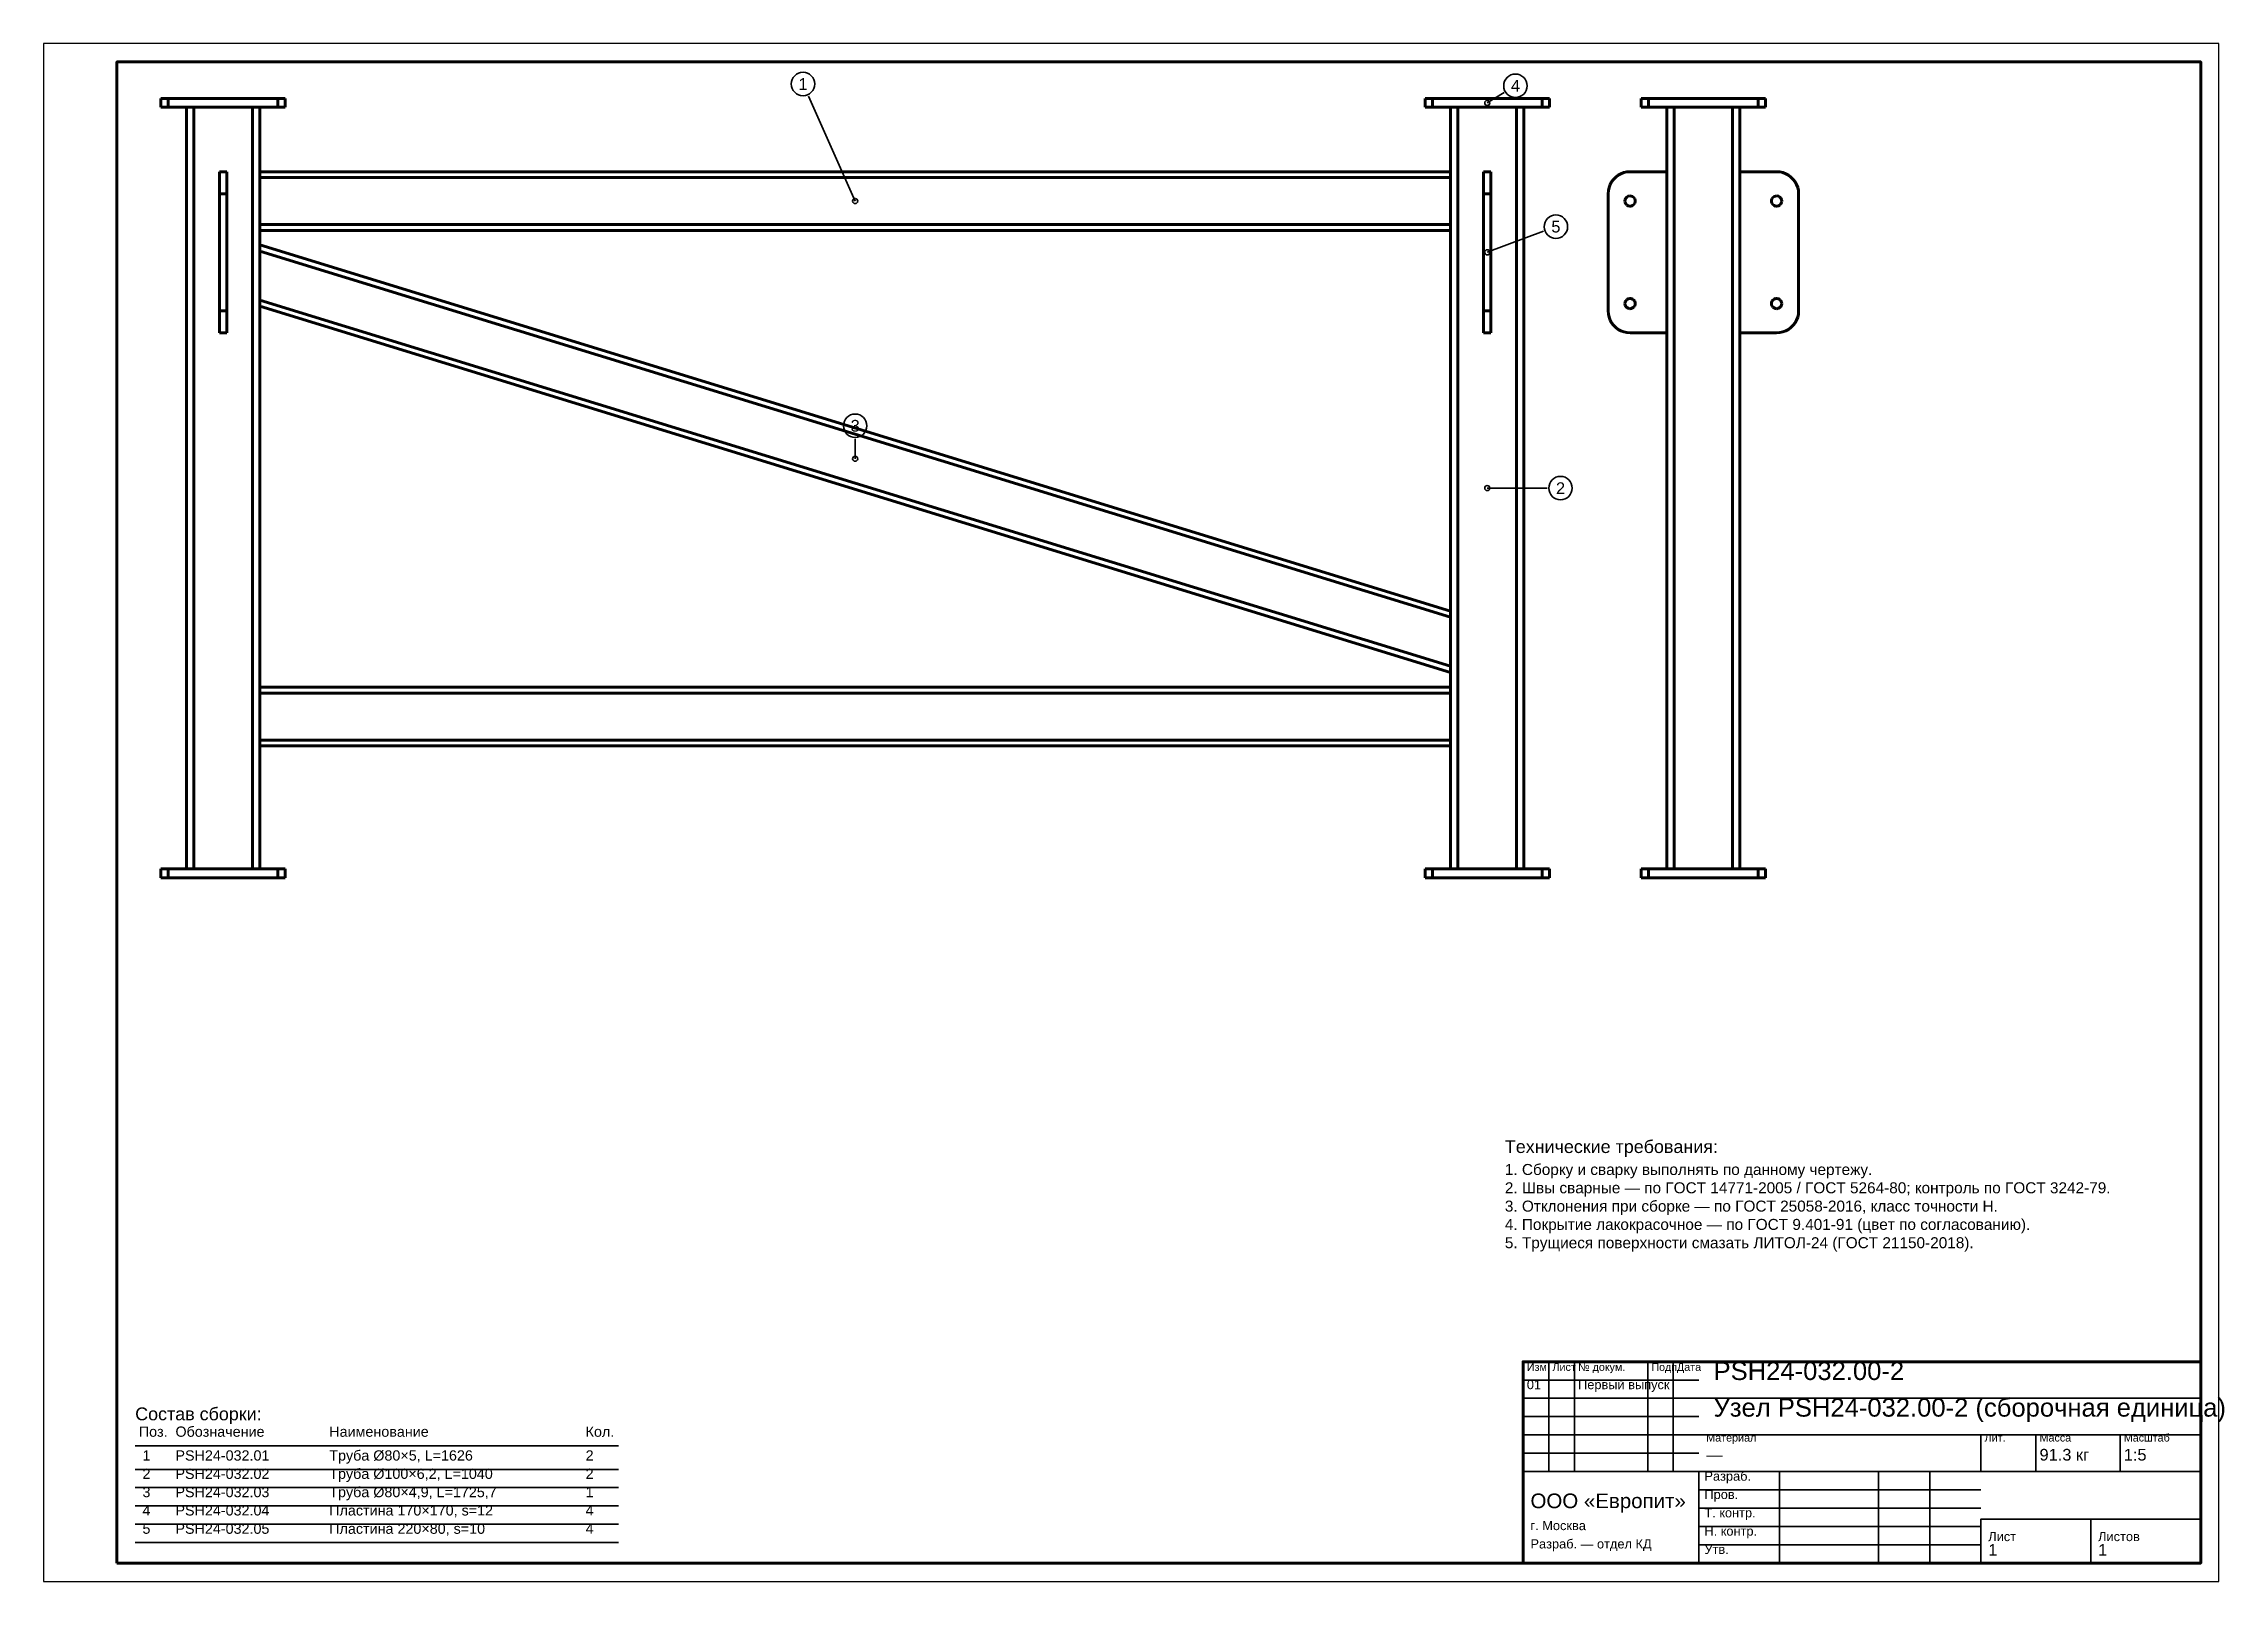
# Model space of a CAD drawing. Header units: millimetres. Extents: x 0 to 595, y 0 to 420.
import ezdxf
from ezdxf.enums import TextEntityAlignment as Align

# ---------------------------------------------------------------- set-up
doc = ezdxf.new("R2010")
doc.units = ezdxf.units.MM
doc.styles.add('GOST', font='Arial')

msp = doc.modelspace()

# ---------------------------------------------------------------- linework, layer by layer
at = {"color": 1, "lineweight": 70}
for p, q in [((32, 405), (32.01, 405)), ((32, 402.6), (32, 405)), ((32.01, 405), (32.05, 405)), ((32.05, 405), (32.11, 405)), ((32.11, 405), (32.2, 405)), ((32.2, 405), (32.31, 405)), ((32.31, 405), (32.44, 405)), ((32.44, 405), (32.59, 405)), ((32.59, 405), (32.75, 405)), ((32.75, 405), (32.94, 405)), ((32.94, 405), (33.13, 405)), ((33.13, 405), (33.34, 405)), ((33.34, 405), (33.55, 405)), ((33.55, 405), (33.78, 405)), ((33.78, 405), (34, 405)), ((34, 405), (64, 405)), ((34, 405), (34, 402.6)), ((64, 405), (64.22, 405)), ((64, 402.6), (64, 405)), ((64.22, 405), (64.45, 405)), ((64.45, 405), (64.66, 405)), ((64.66, 405), (64.87, 405)), ((64.87, 405), (65.06, 405)), ((65.06, 405), (65.25, 405)), ((65.25, 405), (65.41, 405)), ((65.41, 405), (65.56, 405)), ((65.56, 405), (65.69, 405)), ((65.69, 405), (65.8, 405)), ((65.8, 405), (65.89, 405)), ((65.89, 405), (65.95, 405)), ((65.95, 405), (65.99, 405)), ((65.99, 405), (66, 405)), ((66, 405), (66, 402.6)), ((377.2, 405), (377.21, 405)), ((377.2, 405), (377.2, 402.6)), ((377.2, 402.6), (377.2, 405)), ((377.21, 405), (377.25, 405)), ((377.25, 405), (377.31, 405)), ((377.31, 405), (377.4, 405)), ((377.4, 405), (377.51, 405)), ((377.51, 405), (377.64, 405)), ((377.64, 405), (377.79, 405)), ((377.79, 405), (377.95, 405)), ((377.95, 405), (378.14, 405)), ((378.14, 405), (378.33, 405)), ((378.33, 405), (378.54, 405)), ((378.54, 405), (378.75, 405)), ((378.75, 405), (378.98, 405)), ((378.98, 405), (379.2, 405)), ((409.2, 405), (379.2, 405)), ((379.2, 405), (379.2, 402.6)), ((409.2, 405), (409.42, 405)), ((409.2, 402.6), (409.2, 405)), ((409.42, 405), (409.65, 405)), ((409.65, 405), (409.86, 405)), ((409.86, 405), (410.07, 405)), ((410.07, 405), (410.26, 405)), ((410.26, 405), (410.45, 405)), ((410.45, 405), (410.61, 405)), ((410.61, 405), (410.76, 405)), ((410.76, 405), (410.89, 405)), ((410.89, 405), (411, 405)), ((411, 405), (411.09, 405)), ((411.09, 405), (411.15, 405)), ((411.15, 405), (411.19, 405)), ((411.19, 405), (411.2, 405)), ((411.2, 402.6), (411.2, 405)), ((411.2, 405), (411.2, 402.6)), ((436.2, 405), (436.21, 405)), ((436.2, 402.6), (436.2, 405)), ((436.21, 405), (436.25, 405)), ((436.25, 405), (436.31, 405)), ((436.31, 405), (436.4, 405)), ((436.4, 405), (436.51, 405)), ((436.51, 405), (436.64, 405)), ((436.64, 405), (436.79, 405)), ((436.79, 405), (436.95, 405)), ((436.95, 405), (437.14, 405)), ((437.14, 405), (437.33, 405)), ((437.33, 405), (437.54, 405)), ((437.54, 405), (437.75, 405)), ((437.75, 405), (437.98, 405)), ((437.98, 405), (438.2, 405)), ((438.2, 405), (468.2, 405)), ((438.2, 405), (438.2, 402.6)), ((468.2, 405), (468.42, 405)), ((468.2, 402.6), (468.2, 405)), ((468.42, 405), (468.65, 405)), ((468.65, 405), (468.86, 405)), ((468.86, 405), (469.07, 405)), ((469.07, 405), (469.26, 405)), ((469.26, 405), (469.45, 405)), ((469.45, 405), (469.61, 405)), ((469.61, 405), (469.76, 405)), ((469.76, 405), (469.89, 405)), ((469.89, 405), (470, 405)), ((470, 405), (470.09, 405)), ((470.09, 405), (470.15, 405)), ((470.15, 405), (470.19, 405)), ((470.19, 405), (470.2, 405)), ((470.2, 405), (470.2, 402.6)), ((32.01, 402.6), (32, 402.6)), ((32.05, 402.6), (32.01, 402.6)), ((32.11, 402.6), (32.05, 402.6)), ((32.2, 402.6), (32.11, 402.6)), ((32.31, 402.6), (32.2, 402.6)), ((32.44, 402.6), (32.31, 402.6)), ((32.59, 402.6), (32.44, 402.6)), ((32.75, 402.6), (32.59, 402.6)), ((32.94, 402.6), (32.75, 402.6)), ((33.13, 402.6), (32.94, 402.6)), ((33.34, 402.6), (33.13, 402.6)), ((33.55, 402.6), (33.34, 402.6)), ((33.78, 402.6), (33.55, 402.6)), ((34, 402.6), (33.78, 402.6)), ((34, 402.6), (64, 402.6)), ((39, 402.6), (39, 194.6)), ((41, 194.6), (41, 402.6)), ((57, 194.6), (57, 402.6)), ((59, 194.6), (59, 402.6)), ((64.22, 402.6), (64, 402.6)), ((64.45, 402.6), (64.22, 402.6)), ((64.66, 402.6), (64.45, 402.6)), ((64.87, 402.6), (64.66, 402.6)), ((65.06, 402.6), (64.87, 402.6)), ((65.25, 402.6), (65.06, 402.6)), ((65.41, 402.6), (65.25, 402.6)), ((65.56, 402.6), (65.41, 402.6)), ((65.69, 402.6), (65.56, 402.6)), ((65.8, 402.6), (65.69, 402.6)), ((65.89, 402.6), (65.8, 402.6)), ((65.95, 402.6), (65.89, 402.6)), ((65.99, 402.6), (65.95, 402.6)), ((66, 402.6), (65.99, 402.6)), ((377.21, 402.6), (377.2, 402.6)), ((377.25, 402.6), (377.21, 402.6)), ((377.31, 402.6), (377.25, 402.6)), ((377.4, 402.6), (377.31, 402.6)), ((377.51, 402.6), (377.4, 402.6)), ((377.64, 402.6), (377.51, 402.6)), ((377.79, 402.6), (377.64, 402.6)), ((377.95, 402.6), (377.79, 402.6)), ((378.14, 402.6), (377.95, 402.6)), ((378.33, 402.6), (378.14, 402.6)), ((378.54, 402.6), (378.33, 402.6)), ((378.75, 402.6), (378.54, 402.6)), ((378.98, 402.6), (378.75, 402.6)), ((379.2, 402.6), (378.98, 402.6)), ((409.2, 402.6), (379.2, 402.6)), ((384.2, 402.6), (384.2, 194.6)), ((384.2, 402.6), (384.2, 385)), ((386.2, 402.6), (386.2, 194.6)), ((402.2, 402.6), (402.2, 194.6)), ((404.2, 194.6), (404.2, 402.6)), ((404.2, 402.6), (404.2, 194.6)), ((409.42, 402.6), (409.2, 402.6)), ((409.65, 402.6), (409.42, 402.6)), ((409.86, 402.6), (409.65, 402.6)), ((410.07, 402.6), (409.86, 402.6)), ((410.26, 402.6), (410.07, 402.6)), ((410.45, 402.6), (410.26, 402.6)), ((410.61, 402.6), (410.45, 402.6)), ((410.76, 402.6), (410.61, 402.6)), ((410.89, 402.6), (410.76, 402.6)), ((411, 402.6), (410.89, 402.6)), ((411.09, 402.6), (411, 402.6)), ((411.15, 402.6), (411.09, 402.6)), ((411.19, 402.6), (411.15, 402.6)), ((411.2, 402.6), (411.19, 402.6)), ((436.21, 402.6), (436.2, 402.6)), ((436.25, 402.6), (436.21, 402.6)), ((436.31, 402.6), (436.25, 402.6)), ((436.4, 402.6), (436.31, 402.6)), ((436.51, 402.6), (436.4, 402.6)), ((436.64, 402.6), (436.51, 402.6)), ((436.79, 402.6), (436.64, 402.6)), ((436.95, 402.6), (436.79, 402.6)), ((437.14, 402.6), (436.95, 402.6)), ((437.33, 402.6), (437.14, 402.6)), ((437.54, 402.6), (437.33, 402.6)), ((437.75, 402.6), (437.54, 402.6)), ((437.98, 402.6), (437.75, 402.6)), ((438.2, 402.6), (437.98, 402.6)), ((438.2, 402.6), (468.2, 402.6)), ((443.2, 194.6), (443.2, 402.6)), ((445.2, 194.6), (445.2, 402.6)), ((461.2, 402.6), (461.2, 194.6)), ((463.2, 194.6), (463.2, 402.6)), ((468.42, 402.6), (468.2, 402.6)), ((468.65, 402.6), (468.42, 402.6)), ((468.86, 402.6), (468.65, 402.6)), ((469.07, 402.6), (468.86, 402.6)), ((469.26, 402.6), (469.07, 402.6)), ((469.45, 402.6), (469.26, 402.6)), ((469.61, 402.6), (469.45, 402.6)), ((469.76, 402.6), (469.61, 402.6)), ((469.89, 402.6), (469.76, 402.6)), ((470, 402.6), (469.89, 402.6)), ((470.09, 402.6), (470, 402.6)), ((470.15, 402.6), (470.09, 402.6)), ((470.19, 402.6), (470.15, 402.6)), ((470.2, 402.6), (470.19, 402.6)), ((48, 384.96), (48, 385)), ((48, 385), (50, 385)), ((48, 384.85), (48, 384.96)), ((48, 384.66), (48, 384.85)), ((48, 384.41), (48, 384.66)), ((48, 384.08), (48, 384.41)), ((48, 383.69), (48, 384.08)), ((48, 383.24), (48, 383.69)), ((48, 382.74), (48, 383.24)), ((48, 382.19), (48, 382.74)), ((48, 381.6), (48, 382.19)), ((48, 380.98), (48, 381.6)), ((50, 385), (50, 384.96)), ((50, 384.96), (50, 384.85)), ((50, 384.85), (50, 384.66)), ((50, 384.66), (50, 384.41)), ((50, 384.41), (50, 384.08)), ((50, 384.08), (50, 383.69)), ((50, 383.69), (50, 383.24)), ((50, 383.24), (50, 382.74)), ((50, 382.74), (50, 382.19)), ((50, 382.19), (50, 381.6)), ((50, 381.6), (50, 380.98)), ((384.2, 385), (59, 385)), ((59, 383.4), (59, 370.6)), ((59, 383.4), (384.2, 383.4)), ((384.2, 384.99), (384.2, 385)), ((384.2, 384.96), (384.2, 384.99)), ((384.2, 384.91), (384.2, 384.96)), ((384.2, 384.84), (384.2, 384.91)), ((384.2, 384.75), (384.2, 384.84)), ((384.2, 384.65), (384.2, 384.75)), ((384.2, 384.53), (384.2, 384.65)), ((384.2, 384.4), (384.2, 384.53)), ((384.2, 384.25), (384.2, 384.4)), ((384.2, 384.09), (384.2, 384.25)), ((384.2, 383.93), (384.2, 384.09)), ((384.2, 383.76), (384.2, 383.93)), ((384.2, 383.58), (384.2, 383.76)), ((384.2, 383.4), (384.2, 383.58)), ((384.2, 370.6), (384.2, 383.4)), ((393.2, 384.96), (393.2, 385)), ((393.2, 385), (395.2, 385)), ((393.2, 384.85), (393.2, 384.96)), ((393.2, 384.66), (393.2, 384.85)), ((393.2, 384.41), (393.2, 384.66)), ((393.2, 384.08), (393.2, 384.41)), ((393.2, 383.69), (393.2, 384.08)), ((393.2, 383.24), (393.2, 383.69)), ((393.2, 382.74), (393.2, 383.24)), ((393.2, 382.19), (393.2, 382.74)), ((393.2, 381.6), (393.2, 382.19)), ((393.2, 380.98), (393.2, 381.6)), ((395.2, 385), (395.2, 384.96)), ((395.2, 384.96), (395.2, 384.85)), ((395.2, 384.85), (395.2, 384.66)), ((395.2, 384.66), (395.2, 384.41)), ((395.2, 384.41), (395.2, 384.08)), ((395.2, 384.08), (395.2, 383.69)), ((395.2, 383.69), (395.2, 383.24)), ((395.2, 383.24), (395.2, 382.74)), ((395.2, 382.74), (395.2, 382.19)), ((395.2, 382.19), (395.2, 381.6)), ((395.2, 381.6), (395.2, 380.98)), ((427.74, 381.49), (427.44, 380.69)), ((428.15, 382.24), (427.74, 381.49)), ((428.67, 382.93), (428.15, 382.24)), ((429.27, 383.53), (428.67, 382.93)), ((429.96, 384.05), (429.27, 383.53)), ((430.71, 384.46), (429.96, 384.05)), ((431.51, 384.76), (430.71, 384.46)), ((432.35, 384.94), (431.51, 384.76)), ((433.2, 385), (432.35, 384.94)), ((443.2, 385), (433.2, 385)), ((443.2, 385), (433.2, 385)), ((463.2, 385), (473.2, 385)), ((473.2, 385), (463.2, 385)), ((474.05, 384.94), (473.2, 385)), ((474.89, 384.76), (474.05, 384.94)), ((475.69, 384.46), (474.89, 384.76)), ((476.44, 384.05), (475.69, 384.46)), ((477.13, 383.53), (476.44, 384.05)), ((477.73, 382.93), (477.13, 383.53)), ((478.25, 382.24), (477.73, 382.93)), ((478.66, 381.49), (478.25, 382.24)), ((478.96, 380.69), (478.66, 381.49)), ((48, 380.34), (48, 380.98)), ((48, 379.67), (48, 380.34)), ((48, 379), (48, 379.67)), ((48, 347), (48, 379)), ((50, 379), (48, 379)), ((50, 380.98), (50, 380.34)), ((50, 380.34), (50, 379.67)), ((50, 379.67), (50, 379)), ((50, 347), (50, 379)), ((393.2, 380.34), (393.2, 380.98)), ((393.2, 379.67), (393.2, 380.34)), ((393.2, 379), (393.2, 379.67)), ((393.2, 379), (393.2, 347)), ((395.2, 379), (393.2, 379)), ((395.2, 380.98), (395.2, 380.34)), ((395.2, 380.34), (395.2, 379.67)), ((395.2, 379.67), (395.2, 379)), ((395.2, 379), (395.2, 347)), ((427.26, 379.85), (427.2, 379)), ((427.2, 379), (427.2, 347)), ((427.2, 379), (427.2, 347)), ((427.44, 380.69), (427.26, 379.85)), ((431.86, 377.41), (431.8, 377)), ((431.8, 377), (431.86, 376.59)), ((432.04, 377.79), (431.86, 377.41)), ((431.86, 376.59), (432.04, 376.21)), ((432.33, 378.09), (432.04, 377.79)), ((432.04, 376.21), (432.33, 375.91)), ((432.69, 378.3), (432.33, 378.09)), ((432.33, 375.91), (432.69, 375.7)), ((433.1, 378.4), (432.69, 378.3)), ((432.69, 375.7), (433.1, 375.6)), ((433.51, 378.36), (433.1, 378.4)), ((433.1, 375.6), (433.51, 375.64)), ((433.9, 378.21), (433.51, 378.36)), ((433.51, 375.64), (433.9, 375.79)), ((434.23, 377.95), (433.9, 378.21)), ((433.9, 375.79), (434.23, 376.05)), ((434.46, 377.61), (434.23, 377.95)), ((434.23, 376.05), (434.46, 376.39)), ((434.58, 377.21), (434.46, 377.61)), ((434.46, 376.39), (434.58, 376.79)), ((434.58, 376.79), (434.58, 377.21)), ((471.94, 377.61), (471.82, 377.21)), ((471.82, 377.21), (471.82, 376.79)), ((471.82, 376.79), (471.94, 376.39)), ((472.17, 377.95), (471.94, 377.61)), ((471.94, 376.39), (472.17, 376.05)), ((472.5, 378.21), (472.17, 377.95)), ((472.17, 376.05), (472.5, 375.79)), ((472.89, 378.36), (472.5, 378.21)), ((472.5, 375.79), (472.89, 375.64)), ((473.3, 378.4), (472.89, 378.36)), ((472.89, 375.64), (473.3, 375.6)), ((473.71, 378.3), (473.3, 378.4)), ((473.3, 375.6), (473.71, 375.7)), ((474.07, 378.09), (473.71, 378.3)), ((473.71, 375.7), (474.07, 375.91)), ((474.36, 377.79), (474.07, 378.09)), ((474.07, 375.91), (474.36, 376.21)), ((474.54, 377.41), (474.36, 377.79)), ((474.36, 376.21), (474.54, 376.59)), ((474.6, 377), (474.54, 377.41)), ((474.54, 376.59), (474.6, 377)), ((479.14, 379.85), (478.96, 380.69)), ((479.2, 379), (479.14, 379.85)), ((479.2, 379), (479.2, 347)), ((479.2, 347), (479.2, 379)), ((59, 370.6), (384.2, 370.6)), ((384.2, 370.42), (384.2, 370.6)), ((384.2, 370.24), (384.2, 370.42)), ((384.2, 370.07), (384.2, 370.24)), ((384.2, 369.91), (384.2, 370.07)), ((384.2, 369.75), (384.2, 369.91)), ((384.2, 369.6), (384.2, 369.75)), ((384.2, 369.47), (384.2, 369.6)), ((384.2, 369.35), (384.2, 369.47)), ((384.2, 369.25), (384.2, 369.35)), ((384.2, 369.16), (384.2, 369.25)), ((59, 369), (384.2, 369)), ((384.2, 265), (59, 365)), ((59, 363.33), (59, 349.93)), ((59, 363.33), (384.2, 263.33)), ((384.2, 369.09), (384.2, 369.16)), ((384.2, 369.04), (384.2, 369.09)), ((384.2, 369.01), (384.2, 369.04)), ((384.2, 369), (384.2, 369.01)), ((384.2, 369), (384.2, 265)), ((48, 346.33), (48, 347)), ((48, 347), (50, 347)), ((48, 345.66), (48, 346.33)), ((48, 345.02), (48, 345.66)), ((50, 347), (50, 346.33)), ((50, 346.33), (50, 345.66)), ((50, 345.66), (50, 345.02)), ((384.2, 249.93), (59, 349.93)), ((384.2, 248.26), (59, 348.26)), ((393.2, 346.33), (393.2, 347)), ((393.2, 347), (395.2, 347)), ((393.2, 345.66), (393.2, 346.33)), ((393.2, 345.02), (393.2, 345.66)), ((395.2, 347), (395.2, 346.33)), ((395.2, 346.33), (395.2, 345.66)), ((395.2, 345.66), (395.2, 345.02)), ((427.2, 347), (427.26, 346.15)), ((427.26, 346.15), (427.44, 345.31)), ((431.86, 349.41), (431.8, 349)), ((431.8, 349), (431.86, 348.59)), ((432.04, 349.79), (431.86, 349.41)), ((431.86, 348.59), (432.04, 348.21)), ((432.33, 350.09), (432.04, 349.79)), ((432.04, 348.21), (432.33, 347.91)), ((432.69, 350.3), (432.33, 350.09)), ((432.33, 347.91), (432.69, 347.7)), ((433.1, 350.4), (432.69, 350.3)), ((432.69, 347.7), (433.1, 347.6)), ((433.51, 350.36), (433.1, 350.4)), ((433.1, 347.6), (433.51, 347.64)), ((433.9, 350.21), (433.51, 350.36)), ((433.51, 347.64), (433.9, 347.79)), ((434.23, 349.95), (433.9, 350.21)), ((433.9, 347.79), (434.23, 348.05)), ((434.46, 349.61), (434.23, 349.95)), ((434.23, 348.05), (434.46, 348.39)), ((434.58, 349.21), (434.46, 349.61)), ((434.46, 348.39), (434.58, 348.79)), ((434.58, 348.79), (434.58, 349.21)), ((471.94, 349.61), (471.82, 349.21)), ((471.82, 349.21), (471.82, 348.79)), ((471.82, 348.79), (471.94, 348.39)), ((472.17, 349.95), (471.94, 349.61)), ((471.94, 348.39), (472.17, 348.05)), ((472.5, 350.21), (472.17, 349.95)), ((472.17, 348.05), (472.5, 347.79)), ((472.89, 350.36), (472.5, 350.21)), ((472.5, 347.79), (472.89, 347.64)), ((473.3, 350.4), (472.89, 350.36)), ((472.89, 347.64), (473.3, 347.6)), ((473.71, 350.3), (473.3, 350.4)), ((473.3, 347.6), (473.71, 347.7)), ((474.07, 350.09), (473.71, 350.3)), ((473.71, 347.7), (474.07, 347.91)), ((474.36, 349.79), (474.07, 350.09)), ((474.07, 347.91), (474.36, 348.21)), ((474.54, 349.41), (474.36, 349.79)), ((474.36, 348.21), (474.54, 348.59)), ((474.6, 349), (474.54, 349.41)), ((474.54, 348.59), (474.6, 349)), ((478.96, 345.31), (479.14, 346.15)), ((479.14, 346.15), (479.2, 347)), ((48, 344.4), (48, 345.02)), ((48, 343.81), (48, 344.4)), ((48, 343.26), (48, 343.81)), ((48, 342.76), (48, 343.26)), ((48, 342.31), (48, 342.76)), ((48, 341.92), (48, 342.31)), ((48, 341.59), (48, 341.92)), ((48, 341.34), (48, 341.59)), ((48, 341.15), (48, 341.34)), ((48, 341.04), (48, 341.15)), ((48, 341), (48, 341.04)), ((50, 341), (48, 341)), ((50, 345.02), (50, 344.4)), ((50, 344.4), (50, 343.81)), ((50, 343.81), (50, 343.26)), ((50, 343.26), (50, 342.76)), ((50, 342.76), (50, 342.31)), ((50, 342.31), (50, 341.92)), ((50, 341.92), (50, 341.59)), ((50, 341.59), (50, 341.34)), ((50, 341.34), (50, 341.15)), ((50, 341.15), (50, 341.04)), ((50, 341.04), (50, 341)), ((393.2, 344.4), (393.2, 345.02)), ((393.2, 343.81), (393.2, 344.4)), ((393.2, 343.26), (393.2, 343.81)), ((393.2, 342.76), (393.2, 343.26)), ((393.2, 342.31), (393.2, 342.76)), ((393.2, 341.92), (393.2, 342.31)), ((393.2, 341.59), (393.2, 341.92)), ((393.2, 341.34), (393.2, 341.59)), ((393.2, 341.15), (393.2, 341.34)), ((393.2, 341.04), (393.2, 341.15)), ((393.2, 341), (393.2, 341.04)), ((395.2, 341), (393.2, 341)), ((395.2, 345.02), (395.2, 344.4)), ((395.2, 344.4), (395.2, 343.81)), ((395.2, 343.81), (395.2, 343.26)), ((395.2, 343.26), (395.2, 342.76)), ((395.2, 342.76), (395.2, 342.31)), ((395.2, 342.31), (395.2, 341.92)), ((395.2, 341.92), (395.2, 341.59)), ((395.2, 341.59), (395.2, 341.34)), ((395.2, 341.34), (395.2, 341.15)), ((395.2, 341.15), (395.2, 341.04)), ((395.2, 341.04), (395.2, 341)), ((427.44, 345.31), (427.74, 344.51)), ((427.74, 344.51), (428.15, 343.76)), ((428.15, 343.76), (428.67, 343.07)), ((428.67, 343.07), (429.27, 342.47)), ((429.27, 342.47), (429.96, 341.95)), ((429.96, 341.95), (430.71, 341.54)), ((430.71, 341.54), (431.51, 341.24)), ((431.51, 341.24), (432.35, 341.06)), ((432.35, 341.06), (433.2, 341)), ((433.2, 341), (443.2, 341)), ((463.2, 341), (473.2, 341)), ((473.2, 341), (474.05, 341.06)), ((474.05, 341.06), (474.89, 341.24)), ((474.89, 341.24), (475.69, 341.54)), ((475.69, 341.54), (476.44, 341.95)), ((476.44, 341.95), (477.13, 342.47)), ((477.13, 342.47), (477.73, 343.07)), ((477.73, 343.07), (478.25, 343.76)), ((478.25, 343.76), (478.66, 344.51)), ((478.66, 344.51), (478.96, 345.31)), ((384.2, 264.99), (384.2, 265)), ((384.2, 264.96), (384.2, 264.99)), ((384.2, 264.91), (384.2, 264.96)), ((384.2, 264.83), (384.2, 264.91)), ((384.2, 264.74), (384.2, 264.83)), ((384.2, 264.63), (384.2, 264.74)), ((384.2, 264.51), (384.2, 264.63)), ((384.2, 264.37), (384.2, 264.51)), ((384.2, 264.22), (384.2, 264.37)), ((384.2, 264.05), (384.2, 264.22)), ((384.2, 263.88), (384.2, 264.05)), ((384.2, 263.7), (384.2, 263.88)), ((384.2, 263.51), (384.2, 263.7)), ((384.2, 263.33), (384.2, 263.51)), ((384.2, 249.93), (384.2, 263.33)), ((384.2, 244.2), (59, 244.2)), ((59, 244.2), (384.2, 244.2)), ((384.2, 249.93), (384.2, 244.2)), ((384.2, 249.75), (384.2, 249.93)), ((384.2, 249.84), (384.2, 249.93)), ((384.2, 249.93), (384.2, 249.84)), ((384.2, 249.75), (384.2, 249.84)), ((384.2, 249.84), (384.2, 249.75)), ((384.2, 249.56), (384.2, 249.75)), ((384.2, 249.66), (384.2, 249.75)), ((384.2, 249.75), (384.2, 249.66)), ((384.2, 249.57), (384.2, 249.66)), ((384.2, 249.66), (384.2, 249.57)), ((384.2, 249.49), (384.2, 249.57)), ((384.2, 249.57), (384.2, 249.49)), ((384.2, 249.38), (384.2, 249.56)), ((384.2, 249.41), (384.2, 249.49)), ((384.2, 249.49), (384.2, 249.41)), ((384.2, 249.34), (384.2, 249.41)), ((384.2, 249.41), (384.2, 249.34)), ((384.2, 249.21), (384.2, 249.38)), ((384.2, 249.28), (384.2, 249.34)), ((384.2, 249.34), (384.2, 249.28)), ((384.2, 249.23), (384.2, 249.28)), ((384.2, 249.28), (384.2, 249.23)), ((384.2, 249.18), (384.2, 249.23)), ((384.2, 249.23), (384.2, 249.18)), ((384.2, 249.04), (384.2, 249.21)), ((384.2, 249.14), (384.2, 249.18)), ((384.2, 249.18), (384.2, 249.14)), ((384.2, 249.12), (384.2, 249.14)), ((384.2, 249.14), (384.2, 249.12)), ((384.2, 249.1), (384.2, 249.12)), ((384.2, 249.12), (384.2, 249.1)), ((384.2, 249.1), (384.2, 249.1)), ((384.2, 249.1), (384.2, 249.1)), ((384.2, 248.89), (384.2, 249.04)), ((384.2, 248.75), (384.2, 248.89)), ((384.2, 248.63), (384.2, 248.75)), ((384.2, 248.52), (384.2, 248.63)), ((384.2, 248.43), (384.2, 248.52)), ((384.2, 248.35), (384.2, 248.43)), ((384.2, 248.3), (384.2, 248.35)), ((384.2, 248.27), (384.2, 248.3)), ((384.2, 248.26), (384.2, 248.27)), ((384.2, 244.19), (384.2, 244.2)), ((384.2, 244.16), (384.2, 244.19)), ((384.2, 244.11), (384.2, 244.16)), ((59, 242.6), (59, 229.8)), ((59, 242.6), (384.2, 242.6)), ((384.2, 244.04), (384.2, 244.11)), ((384.2, 243.95), (384.2, 244.04)), ((384.2, 243.85), (384.2, 243.95)), ((384.2, 243.73), (384.2, 243.85)), ((384.2, 243.6), (384.2, 243.73)), ((384.2, 243.45), (384.2, 243.6)), ((384.2, 243.29), (384.2, 243.45)), ((384.2, 243.13), (384.2, 243.29)), ((384.2, 242.96), (384.2, 243.13)), ((384.2, 242.78), (384.2, 242.96)), ((384.2, 242.6), (384.2, 242.78)), ((384.2, 229.8), (384.2, 242.6)), ((59, 229.8), (384.2, 229.8)), ((59, 228.2), (384.2, 228.2)), ((59, 228.2), (384.2, 228.2)), ((384.2, 229.62), (384.2, 229.8)), ((384.2, 229.44), (384.2, 229.62)), ((384.2, 229.27), (384.2, 229.44)), ((384.2, 229.11), (384.2, 229.27)), ((384.2, 228.95), (384.2, 229.11)), ((384.2, 228.8), (384.2, 228.95)), ((384.2, 228.67), (384.2, 228.8)), ((384.2, 228.55), (384.2, 228.67)), ((384.2, 228.45), (384.2, 228.55)), ((384.2, 228.36), (384.2, 228.45)), ((384.2, 228.29), (384.2, 228.36)), ((384.2, 228.24), (384.2, 228.29)), ((384.2, 228.21), (384.2, 228.24)), ((384.2, 228.2), (384.2, 228.21)), ((384.2, 228.2), (384.2, 194.6)), ((32, 192.2), (32, 194.6)), ((32, 194.6), (32.01, 194.6)), ((32.01, 192.2), (32, 192.2)), ((32.01, 194.6), (32.05, 194.6)), ((32.05, 192.2), (32.01, 192.2)), ((32.05, 194.6), (32.11, 194.6)), ((32.11, 192.2), (32.05, 192.2)), ((32.11, 194.6), (32.2, 194.6)), ((32.2, 192.2), (32.11, 192.2)), ((32.2, 194.6), (32.31, 194.6)), ((32.31, 192.2), (32.2, 192.2)), ((32.31, 194.6), (32.44, 194.6)), ((32.44, 192.2), (32.31, 192.2)), ((32.44, 194.6), (32.59, 194.6)), ((32.59, 192.2), (32.44, 192.2)), ((32.59, 194.6), (32.75, 194.6)), ((32.75, 192.2), (32.59, 192.2)), ((32.75, 194.6), (32.94, 194.6)), ((32.94, 192.2), (32.75, 192.2)), ((32.94, 194.6), (33.13, 194.6)), ((33.13, 192.2), (32.94, 192.2)), ((33.13, 194.6), (33.34, 194.6)), ((33.34, 192.2), (33.13, 192.2)), ((33.34, 194.6), (33.55, 194.6)), ((33.55, 192.2), (33.34, 192.2)), ((33.55, 194.6), (33.78, 194.6)), ((33.78, 192.2), (33.55, 192.2)), ((33.78, 194.6), (34, 194.6)), ((34, 192.2), (33.78, 192.2)), ((64, 194.6), (34, 194.6)), ((34, 194.6), (34, 192.2)), ((64, 192.2), (34, 192.2)), ((64, 194.6), (64.22, 194.6)), ((64, 192.2), (64, 194.6)), ((64.22, 192.2), (64, 192.2)), ((64.22, 194.6), (64.45, 194.6)), ((64.45, 192.2), (64.22, 192.2)), ((64.45, 194.6), (64.66, 194.6)), ((64.66, 192.2), (64.45, 192.2)), ((64.66, 194.6), (64.87, 194.6)), ((64.87, 192.2), (64.66, 192.2)), ((64.87, 194.6), (65.06, 194.6)), ((65.06, 192.2), (64.87, 192.2)), ((65.06, 194.6), (65.25, 194.6)), ((65.25, 192.2), (65.06, 192.2)), ((65.25, 194.6), (65.41, 194.6)), ((65.41, 192.2), (65.25, 192.2)), ((65.41, 194.6), (65.56, 194.6)), ((65.56, 192.2), (65.41, 192.2)), ((65.56, 194.6), (65.69, 194.6)), ((65.69, 192.2), (65.56, 192.2)), ((65.69, 194.6), (65.8, 194.6)), ((65.8, 192.2), (65.69, 192.2)), ((65.8, 194.6), (65.89, 194.6)), ((65.89, 192.2), (65.8, 192.2)), ((65.89, 194.6), (65.95, 194.6)), ((65.95, 192.2), (65.89, 192.2)), ((65.95, 194.6), (65.99, 194.6)), ((65.99, 192.2), (65.95, 192.2)), ((65.99, 194.6), (66, 194.6)), ((66, 192.2), (65.99, 192.2)), ((66, 194.6), (66, 192.2)), ((377.2, 194.6), (377.21, 194.6)), ((377.2, 192.2), (377.2, 194.6)), ((377.2, 194.6), (377.2, 192.2)), ((377.21, 192.2), (377.2, 192.2)), ((377.21, 194.6), (377.25, 194.6)), ((377.25, 192.2), (377.21, 192.2)), ((377.25, 194.6), (377.31, 194.6)), ((377.31, 192.2), (377.25, 192.2)), ((377.31, 194.6), (377.4, 194.6)), ((377.4, 192.2), (377.31, 192.2)), ((377.4, 194.6), (377.51, 194.6)), ((377.51, 192.2), (377.4, 192.2)), ((377.51, 194.6), (377.64, 194.6)), ((377.64, 192.2), (377.51, 192.2)), ((377.64, 194.6), (377.79, 194.6)), ((377.79, 192.2), (377.64, 192.2)), ((377.79, 194.6), (377.95, 194.6)), ((377.95, 192.2), (377.79, 192.2)), ((377.95, 194.6), (378.14, 194.6)), ((378.14, 192.2), (377.95, 192.2)), ((378.14, 194.6), (378.33, 194.6)), ((378.33, 192.2), (378.14, 192.2)), ((378.33, 194.6), (378.54, 194.6)), ((378.54, 192.2), (378.33, 192.2)), ((378.54, 194.6), (378.75, 194.6)), ((378.75, 192.2), (378.54, 192.2)), ((378.75, 194.6), (378.98, 194.6)), ((378.98, 192.2), (378.75, 192.2)), ((378.98, 194.6), (379.2, 194.6)), ((379.2, 192.2), (378.98, 192.2)), ((379.2, 194.6), (409.2, 194.6)), ((379.2, 194.6), (379.2, 192.2)), ((379.2, 192.2), (409.2, 192.2)), ((409.2, 194.6), (409.42, 194.6)), ((409.2, 192.2), (409.2, 194.6)), ((409.42, 192.2), (409.2, 192.2)), ((409.42, 194.6), (409.65, 194.6)), ((409.65, 192.2), (409.42, 192.2)), ((409.65, 194.6), (409.86, 194.6)), ((409.86, 192.2), (409.65, 192.2)), ((409.86, 194.6), (410.07, 194.6)), ((410.07, 192.2), (409.86, 192.2)), ((410.07, 194.6), (410.26, 194.6)), ((410.26, 192.2), (410.07, 192.2)), ((410.26, 194.6), (410.45, 194.6)), ((410.45, 192.2), (410.26, 192.2)), ((410.45, 194.6), (410.61, 194.6)), ((410.61, 192.2), (410.45, 192.2)), ((410.61, 194.6), (410.76, 194.6)), ((410.76, 192.2), (410.61, 192.2)), ((410.76, 194.6), (410.89, 194.6)), ((410.89, 192.2), (410.76, 192.2)), ((410.89, 194.6), (411, 194.6)), ((411, 192.2), (410.89, 192.2)), ((411, 194.6), (411.09, 194.6)), ((411.09, 192.2), (411, 192.2)), ((411.09, 194.6), (411.15, 194.6)), ((411.15, 192.2), (411.09, 192.2)), ((411.15, 194.6), (411.19, 194.6)), ((411.19, 192.2), (411.15, 192.2)), ((411.19, 194.6), (411.2, 194.6)), ((411.2, 192.2), (411.19, 192.2)), ((411.2, 194.6), (411.2, 192.2)), ((411.2, 192.2), (411.2, 194.6)), ((436.2, 194.6), (436.21, 194.6)), ((436.2, 192.2), (436.2, 194.6)), ((436.21, 192.2), (436.2, 192.2)), ((436.21, 194.6), (436.25, 194.6)), ((436.25, 192.2), (436.21, 192.2)), ((436.25, 194.6), (436.31, 194.6)), ((436.31, 192.2), (436.25, 192.2)), ((436.31, 194.6), (436.4, 194.6)), ((436.4, 192.2), (436.31, 192.2)), ((436.4, 194.6), (436.51, 194.6)), ((436.51, 192.2), (436.4, 192.2)), ((436.51, 194.6), (436.64, 194.6)), ((436.64, 192.2), (436.51, 192.2)), ((436.64, 194.6), (436.79, 194.6)), ((436.79, 192.2), (436.64, 192.2)), ((436.79, 194.6), (436.95, 194.6)), ((436.95, 192.2), (436.79, 192.2)), ((436.95, 194.6), (437.14, 194.6)), ((437.14, 192.2), (436.95, 192.2)), ((437.14, 194.6), (437.33, 194.6)), ((437.33, 192.2), (437.14, 192.2)), ((437.33, 194.6), (437.54, 194.6)), ((437.54, 192.2), (437.33, 192.2)), ((437.54, 194.6), (437.75, 194.6)), ((437.75, 192.2), (437.54, 192.2)), ((437.75, 194.6), (437.98, 194.6)), ((437.98, 192.2), (437.75, 192.2)), ((437.98, 194.6), (438.2, 194.6)), ((438.2, 192.2), (437.98, 192.2)), ((468.2, 194.6), (438.2, 194.6)), ((438.2, 194.6), (438.2, 192.2)), ((468.2, 192.2), (438.2, 192.2)), ((468.2, 194.6), (468.42, 194.6)), ((468.2, 192.2), (468.2, 194.6)), ((468.42, 192.2), (468.2, 192.2)), ((468.42, 194.6), (468.65, 194.6)), ((468.65, 192.2), (468.42, 192.2)), ((468.65, 194.6), (468.86, 194.6)), ((468.86, 192.2), (468.65, 192.2)), ((468.86, 194.6), (469.07, 194.6)), ((469.07, 192.2), (468.86, 192.2)), ((469.07, 194.6), (469.26, 194.6)), ((469.26, 192.2), (469.07, 192.2)), ((469.26, 194.6), (469.45, 194.6)), ((469.45, 192.2), (469.26, 192.2)), ((469.45, 194.6), (469.61, 194.6)), ((469.61, 192.2), (469.45, 192.2)), ((469.61, 194.6), (469.76, 194.6)), ((469.76, 192.2), (469.61, 192.2)), ((469.76, 194.6), (469.89, 194.6)), ((469.89, 192.2), (469.76, 192.2)), ((469.89, 194.6), (470, 194.6)), ((470, 192.2), (469.89, 192.2)), ((470, 194.6), (470.09, 194.6)), ((470.09, 192.2), (470, 192.2)), ((470.09, 194.6), (470.15, 194.6)), ((470.15, 192.2), (470.09, 192.2)), ((470.15, 194.6), (470.19, 194.6)), ((470.19, 192.2), (470.15, 192.2)), ((470.19, 194.6), (470.2, 194.6)), ((470.2, 192.2), (470.19, 192.2)), ((470.2, 194.6), (470.2, 192.2))]:
    msp.add_line(p, q, dxfattribs=at)
at = {"color": 7, "lineweight": 35}
for p, q in [((208.83, 405.69), (221.6, 377)), ((398.81, 406.61), (394.2, 403.8)), ((409.57, 368.73), (394.2, 363)), ((221.6, 312.03), (221.6, 306.63)), ((410.6, 298.6), (394.2, 298.6)), ((411, 30), (411, 60)), ((418, 30), (418, 60)), ((438, 30), (438, 60)), ((445, 30), (445, 60)), ((404, 55), (452, 55)), ((404, 50), (452, 50)), ((452, 50), (589, 50)), ((404, 45), (452, 45)), ((404, 40), (452, 40)), ((452, 40), (589, 40)), ((529, 30), (529, 40)), ((544, 30), (544, 40)), ((567, 30), (567, 40)), ((404, 35), (452, 35)), ((404, 30), (452, 30)), ((452, 30), (589, 30)), ((474, 5), (474, 30)), ((501, 5), (501, 30)), ((515, 5), (515, 30)), ((452, 25), (529, 25)), ((452, 20), (529, 20)), ((452, 15), (529, 15)), ((529, 17), (589, 17)), ((452, 10), (529, 10))]:
    msp.add_line(p, q, dxfattribs=at)
at = {"color": 8, "lineweight": 35}
for p, q in [((25, 37), (157, 37)), ((25, 30.6), (157, 30.6)), ((25, 25.6), (157, 25.6)), ((25, 20.6), (157, 20.6)), ((25, 15.6), (157, 15.6)), ((25, 10.6), (157, 10.6))]:
    msp.add_line(p, q, dxfattribs=at)
at = {"color": 7, "lineweight": 25}
msp.add_lwpolyline([(0, 0), (594, 0), (594, 420), (0, 420)], close=True, dxfattribs=at)
at = {"color": 7, "lineweight": 70}
for points in [[(20, 5), (589, 5), (589, 415), (20, 415)], [(404, 5), (589, 5), (589, 60), (404, 60)]]:
    msp.add_lwpolyline(points, close=True, dxfattribs=at)
at = {"color": 7, "lineweight": 35}
for points in [[(404, 5), (452, 5), (452, 30), (404, 30)], [(529, 5), (559, 5), (559, 17), (529, 17)], [(559, 5), (589, 5), (589, 17), (559, 17)]]:
    msp.add_lwpolyline(points, close=True, dxfattribs=at)
for centre, radius in [((207.36, 408.97), 3.2), ((401.89, 408.48), 3.2), ((394.2, 403.8), 0.7), ((221.6, 377), 0.7), ((412.94, 369.99), 3.2), ((394.2, 363), 0.7), ((221.6, 315.63), 3.2), ((221.6, 306.63), 0.7), ((394.2, 298.6), 0.7), ((414.2, 298.6), 3.2)]:
    msp.add_circle(centre, radius, dxfattribs=at)

# ---------------------------------------------------------------- texts
at = {"color": 7, "style": 'GOST'}
for s, p in [('1', (207.36, 408.97)), ('4', (401.89, 408.48)), ('5', (412.94, 369.99)), ('3', (221.6, 315.63)), ('2', (414.2, 298.6))]:
    msp.add_text(s, height=3.2, dxfattribs=at).set_placement(p, align=Align.MIDDLE)
at = {"color": 3, "style": 'GOST'}
for s, height, p in [('Технические требования:', 3.5, (399, 117)), ('1. Сборку и сварку выполнять по данному чертежу.', 3, (399, 111)), ('2. Швы сварные — по ГОСТ 14771-2005 / ГОСТ 5264-80; контроль по ГОСТ 3242-79.', 3, (399, 106)), ('3. Отклонения при сборке — по ГОСТ 25058-2016, класс точности Н.', 3, (399, 101)), ('4. Покрытие лакокрасочное — по ГОСТ 9.401-91 (цвет по согласованию).', 3, (399, 96)), ('5. Трущиеся поверхности смазать ЛИТОЛ-24 (ГОСТ 21150-2018).', 3, (399, 91)), ('Изм.', 2.1, (405, 57.5)), ('Лист', 2.1, (412, 57.5)), ('№ докум.', 2.1, (419, 57.5)), ('Подп.', 2.1, (439, 57.5)), ('Дата', 2.1, (446, 57.5)), ('PSH24-032.00-2', 5, (456, 55)), ('01', 2.5, (405, 52.5)), ('Первый выпуск', 2.5, (419, 52.5)), ('Состав сборки:', 3.5, (25, 44)), ('Узел PSH24-032.00-2 (сборочная единица)', 5, (456, 45)), ('Поз.', 2.8, (26, 39.5)), ('Обозначение', 2.8, (36, 39.5)), ('Наименование', 2.8, (78, 39.5)), ('Кол.', 2.8, (148, 39.5)), ('1', 2.8, (27, 33)), ('PSH24-032.01', 2.8, (36, 33)), ('Труба Ø80×5, L=1626', 2.8, (78, 33)), ('2', 2.8, (148, 33)), ('Материал', 2.1, (454, 38.2)), ('Лит.', 2.1, (530, 38.2)), ('91.3 кг', 3.2, (545, 33)), ('Масса', 2.1, (545, 38.2)), ('Масштаб', 2.1, (568, 38.2)), ('1:5', 3.2, (568, 33)), ('2', 2.8, (27, 28)), ('PSH24-032.02', 2.8, (36, 28)), ('Труба Ø100×6,2, L=1040', 2.8, (78, 28)), ('2', 2.8, (148, 28)), ('Разраб.', 2.5, (453.5, 27.5)), ('—', 3.2, (454, 33)), ('3', 2.8, (27, 23)), ('PSH24-032.03', 2.8, (36, 23)), ('Труба Ø80×4,9, L=1725,7', 2.8, (78, 23)), ('1', 2.8, (148, 23)), ('ООО «Европит»', 4, (406, 20)), ('Пров.', 2.5, (453.5, 22.5)), ('4', 2.8, (27, 18)), ('PSH24-032.04', 2.8, (36, 18)), ('Пластина 170×170, s=12', 2.8, (78, 18)), ('4', 2.8, (148, 18)), ('Т. контр.', 2.5, (453.5, 17.5)), ('5', 2.8, (27, 13)), ('PSH24-032.05', 2.8, (36, 13)), ('Пластина 220×80, s=10', 2.8, (78, 13)), ('4', 2.8, (148, 13)), ('г. Москва', 2.5, (406, 14)), ('Н. контр.', 2.5, (453.5, 12.5)), ('Лист', 2.5, (531, 11)), ('Листов', 2.5, (561, 11)), ('Разраб. — отдел КД', 2.5, (406, 9)), ('Утв.', 2.5, (453.5, 7.5)), ('1', 3.2, (531, 7)), ('1', 3.2, (561, 7))]:
    msp.add_text(s, height=height, dxfattribs=at).set_placement(p)

doc.saveas('drawing.dxf')
